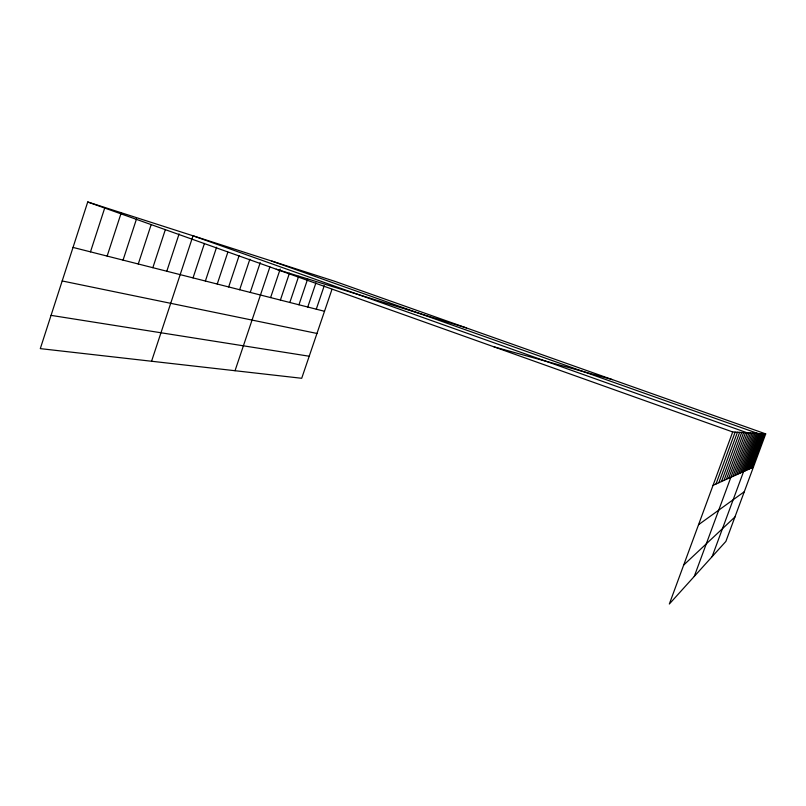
<?xml version="1.0" encoding="UTF-8"?>
<svg xmlns="http://www.w3.org/2000/svg" width="806" height="806" viewBox="0 0 806 806"><rect width="100%" height="100%" fill="white"/><g stroke="black" fill="none" stroke-linecap="round" stroke-linejoin="round"><path stroke-width="1.21" d="M765.7 433.9L732.704 431.956L669.333 604.016L725.884 541.41L765.7 433.9L334.712 281.284L87.723 201.984L40.3 348.625L301.706 378.286L331.971 289.354M90.474 251.855L104.881 207.495M107.138 256.086L121.253 212.744M123.046 260.126L136.506 218.95M138.269 263.995L151.065 224.934M152.838 267.693L165.371 229.549M166.792 271.239L179.103 233.901M151.558 361.249L193.017 235.795L747.283 432.822L694.258 576.421M193.027 277.899L204.462 243.412M205.379 281.032L216.602 247.23M217.237 284.044L227.846 252.197M228.662 286.946L239.09 255.704M239.654 289.737L249.86 259.23M250.243 292.427L260.227 262.645M235.03 370.72L269.889 266.947M270.604 297.595L280.206 269.053M280.387 300.074L289.445 273.214M289.828 302.472L298.673 276.307M298.945 304.789L307.65 279.067M307.751 307.026L315.932 282.896M316.274 309.192L324.244 285.727M716.01 484.003L735.132 432.107M718.821 482.744L737.43 432.238M721.481 481.545L739.606 432.369M724 480.406L741.671 432.49M726.397 479.328L743.636 432.6M728.674 478.301L745.5 432.711M732.926 476.386L748.976 432.913M734.901 475.49L750.588 433.013M736.785 474.643L752.139 433.104M738.598 473.827L753.62 433.195M740.331 473.051L755.031 433.275M741.983 472.296L756.391 433.356M712.111 556.654L757.69 433.427L271.854 261.094M745.147 470.875L758.98 433.507M746.658 470.19L760.209 433.578M748.109 469.535L761.398 433.648M749.499 468.911L762.536 433.719M750.849 468.306L763.625 433.779M752.139 467.722L764.682 433.84M683.69 565.046L734.931 516.989M698.55 524.696L744.281 491.741M713.048 485.343L753.378 467.168M51.05 315.368L309.212 356.232M62.183 280.962L316.96 333.452M73.024 247.422L324.506 311.277M494.078 346.872L612.51 379.656M276.277 269.214L466.382 327.911M87.723 201.984L732.704 431.956"/></g></svg>
